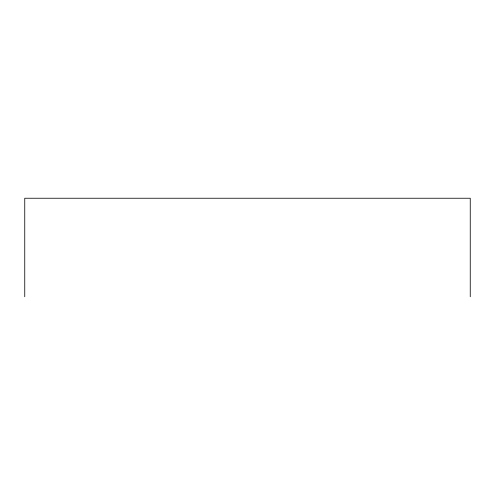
<?xml version="1.0" encoding="UTF-8"?>
<svg xmlns="http://www.w3.org/2000/svg" width="495" height="495" viewBox="0 0 495 495"><rect width="100%" height="100%" fill="white"/><g stroke="black" fill="none" stroke-linecap="round" stroke-linejoin="round"><path stroke-width="0.74" d="M470.25 296.759L470.25 198.241L24.75 198.241L24.75 296.759"/></g></svg>
